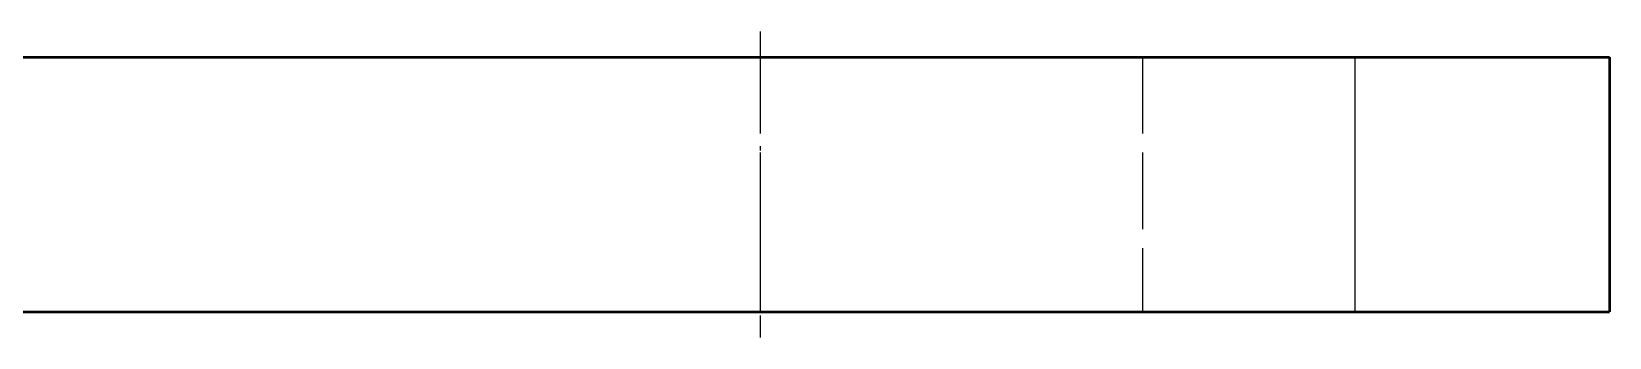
# Model space of a CAD drawing. Extents: x 0 to 420, y 0 to 297.
# Drawn here: x 234.15 to 271.31, y 128.55 to 135.75 of the extents above; entities that cross this region are included whole.
import ezdxf

# ---------------------------------------------------------------- set-up
doc = ezdxf.new("R2010")
doc.units = 0
doc.linetypes.add('DASHDOT', pattern=[18.5, 12, -3, 0.5, -3])
doc.linetypes.add('DASHED', pattern=[15, 12, -3])

msp = doc.modelspace()

# ---------------------------------------------------------------- linework, layer by layer
at = {"color": 14, "linetype": 'DASHDOT', "lineweight": 25, "ltscale": 0.18003}
msp.add_line((251.308, 135.755), (251.308, 128.554), dxfattribs=at)
at = {"color": 7, "lineweight": 50}
for p, q in [((157.308, 135.155), (265.308, 135.155)), ((157.308, 129.155), (265.308, 129.155))]:
    msp.add_line(p, q, dxfattribs=at)
at = {"color": 7, "linetype": 'DASHED', "lineweight": 25, "ltscale": 0.15}
for p, q in [((251.308, 135.155), (251.308, 129.155)), ((251.308, 135.155), (251.308, 129.155)), ((260.308, 135.155), (260.308, 129.155)), ((265.308, 135.155), (265.308, 129.155))]:
    msp.add_line(p, q, dxfattribs=at)
at = {"color": 7, "lineweight": 25, "ltscale": 0.15}
msp.add_line((265.308, 135.155), (265.308, 129.155), dxfattribs=at)
at = {"color": 7, "lineweight": 50, "ltscale": 0.15}
for p, q in [((265.308, 135.155), (271.308, 135.155)), ((271.308, 135.155), (271.308, 129.155)), ((265.308, 129.155), (271.308, 129.155))]:
    msp.add_line(p, q, dxfattribs=at)

doc.saveas('drawing.dxf')
